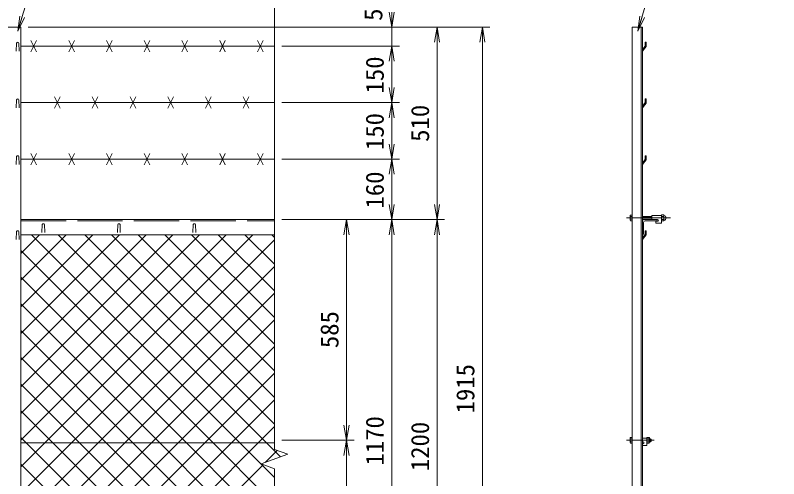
# Model space of a CAD drawing. Units: millimetres, scale not verified. Extents: x -4200 to 4200, y -2970 to 2970.
# Drawn here: x -1566 to 457, y 562 to 1791 of the extents above; entities that cross this region are included whole.
import ezdxf
from ezdxf.enums import TextEntityAlignment as Align

# ---------------------------------------------------------------- set-up
doc = ezdxf.new("R2010")
doc.units = ezdxf.units.MM
doc.header["$LTSCALE"] = 20
doc.linetypes.add('DASHED', pattern=[7.5, 6, -1.5])
doc.linetypes.add('USER1', pattern=[50.8, 31.75, -6.35, 6.35, -6.35])
for name, color, linetype, lineweight in [('0-1_D-STR1', 1, 'Continuous', 18), ('0-2_D-BMK', 2, 'USER1', 13), ('0-3_D-STR-DIM', 7, 'Continuous', 9), ('0-4_D-STR3', 3, 'Continuous', 13), ('0-8_0', 7, 'Continuous', 9), ('0-A_D-STR2', 7, 'Continuous', 9), ('0-B_D-STR-TXT', 7, 'Continuous', 9)]:
    doc.layers.add(name, color=color, linetype=linetype, lineweight=lineweight)
doc.styles.add('ＭＳ ゴシック', font='')
doc.styles.get('ＭＳ ゴシック').set_extended_font_data('MS Gothic')

# ---------------------------------------------------------------- blocks, each defined once
blk = doc.blocks.new('_Open')
at = {"layer": '0-8_0'}
blk.add_line((-20, 3.33), (0, 0), dxfattribs=at)
blk.add_lwpolyline([(-20, -3.33), (0, 0), (-20, 0)], dxfattribs=at)

msp = doc.modelspace()

# ---------------------------------------------------------------- linework, layer by layer
at = {"layer": '0-1_D-STR1'}
for p, q in [((-1607.65, 1759.24), (-1551.65, 1759.24)), ((-1551.65, -155.76), (-1551.65, 1759.24)), ((68.35, -155.76), (68.35, 1759.24)), ((95.35, 1759.24), (68.35, 1759.24)), ((92.35, -155.76), (92.35, 1759.24)), ((95.35, -155.76), (95.35, 1759.24)), ((-1562.65, 1717.12), (-1563.4, 1695.62)), ((-1556.65, 1717.12), (-1555.9, 1695.62)), ((102.35, 1709.24), (95.35, 1700.19)), ((105.35, 1708.12), (95.35, 1695.62)), ((95.35, 1700.19), (95.35, 1695.62)), ((102.35, 1719.12), (102.35, 1709.24)), ((102.35, 1719.12), (105.35, 1719.12)), ((105.35, 1719.12), (105.35, 1708.12)), ((-1562.65, 1567.12), (-1563.4, 1545.62)), ((-1556.65, 1567.12), (-1555.9, 1545.62)), ((102.35, 1559.24), (95.35, 1550.19)), ((105.35, 1558.12), (95.35, 1545.62)), ((102.35, 1569.12), (102.35, 1559.24)), ((102.35, 1569.12), (105.35, 1569.12)), ((105.35, 1569.12), (105.35, 1558.12)), ((95.35, 1550.19), (95.35, 1545.62)), ((-1562.65, 1416.62), (-1563.4, 1395.12)), ((-1556.65, 1416.62), (-1555.9, 1395.12)), ((102.35, 1418.62), (105.35, 1418.62)), ((102.35, 1418.62), (102.35, 1408.74)), ((105.35, 1418.62), (105.35, 1407.62)), ((102.35, 1408.74), (95.35, 1399.69)), ((105.35, 1407.62), (95.35, 1395.12)), ((95.35, 1399.69), (95.35, 1395.12)), ((-1551.65, 1249.24), (-879.65, 1249.24)), ((-1494.65, 1236.11), (-1495.4, 1214.61)), ((-1488.65, 1236.11), (-1487.9, 1214.61)), ((-1294.65, 1236.11), (-1295.4, 1214.61)), ((-1288.65, 1236.11), (-1287.9, 1214.61)), ((-1094.65, 1236.11), (-1095.4, 1214.61)), ((-1088.65, 1236.11), (-1087.9, 1214.61)), ((95.35, 1244.24), (95.35, 1209.24)), ((98.35, 1241.74), (98.35, 1211.24)), ((135.35, 1249.24), (100.35, 1249.24)), ((133.35, 1246.24), (102.85, 1246.24)), ((135.35, 1248.24), (135.35, 1249.24)), ((-1562.65, 1217.62), (-1563.4, 1196.12)), ((-1556.65, 1217.62), (-1555.9, 1196.12)), ((102.35, 1219.62), (105.35, 1219.62)), ((102.35, 1219.62), (102.35, 1209.74)), ((105.35, 1219.62), (105.35, 1208.62)), ((-879.65, 1209.24), (-1551.65, 1209.24)), ((102.35, 1209.74), (95.35, 1200.69)), ((96.35, 1209.24), (95.35, 1209.24)), ((105.35, 1208.62), (95.35, 1196.12)), ((95.35, 1200.69), (95.35, 1196.12))]:
    msp.add_line(p, q, dxfattribs=at)
at = {"layer": '0-1_D-STR1', "linetype": 'DASHED'}
msp.add_line((-1551.65, 1246.24), (-879.65, 1246.24), dxfattribs=at)
at = {"layer": '0-1_D-STR1'}
for centre, radius, start, end in [((-1559.65, 1715.87), 3.25, 22.61986, 157.38014), ((-1559.65, 1565.87), 3.25, 22.61986, 157.38014), ((-1559.65, 1415.37), 3.25, 22.61986, 157.38014), ((-1491.65, 1234.86), 3.25, 22.61986, 157.38014), ((-1291.65, 1234.86), 3.25, 22.61986, 157.38014), ((-1091.65, 1234.86), 3.25, 22.61986, 157.38014), ((100.35, 1244.24), 5, 90, 180), ((102.85, 1241.74), 4.5, 90, 180), ((133.35, 1248.24), 2, 270, 0), ((-1559.65, 1216.37), 3.25, 22.61986, 157.38014), ((96.35, 1211.24), 2, 270, 0)]:
    msp.add_arc(centre, radius, start, end, dxfattribs=at)
at = {"layer": '0-2_D-BMK'}
for p, q in [((169.58, 1253.74), (53.35, 1253.74)), ((126.35, 664.24), (53.35, 664.24))]:
    msp.add_line(p, q, dxfattribs=at)
at = {"layer": '0-3_D-STR-DIM'}
for p, q in [((-879.65, 1823.7), (-879.65, 639.9)), ((-1531.65, 1759.24), (-428.61, 1759.24)), ((-1531.65, 1759.24), (-308.61, 1759.24)), ((-1527.15, 1759.24), (-548.61, 1759.24)), ((-568.61, 1709.24), (-568.61, 1759.24)), ((-859.65, 1709.24), (-548.61, 1709.24)), ((-859.65, 1709.24), (-548.61, 1709.24)), ((-448.61, 1289.24), (-448.61, 1719.24)), ((-328.61, -115.76), (-328.61, 1719.24)), ((-568.61, 1599.24), (-568.61, 1669.24)), ((-568.61, 1669.24), (-568.61, 1629.24)), ((-859.65, 1559.24), (-548.61, 1559.24)), ((-859.65, 1559.24), (-548.61, 1559.24)), ((-568.61, 1449.24), (-568.61, 1519.24)), ((-859.65, 1409.24), (-548.61, 1409.24)), ((-859.65, 1409.24), (-548.61, 1409.24)), ((-568.61, 1289.24), (-568.61, 1369.24)), ((-859.65, 1249.24), (-668.61, 1249.24)), ((-859.65, 1249.24), (-548.61, 1249.24)), ((-859.65, 1249.24), (-428.61, 1249.24)), ((-859.65, 1249.24), (-428.61, 1249.24)), ((-859.65, 1249.24), (-548.61, 1249.24)), ((-688.61, 704.24), (-688.61, 1209.24)), ((-568.61, 1209.24), (-568.61, 119.24)), ((-448.61, 1209.24), (-448.61, 89.24)), ((-859.65, 664.24), (-668.61, 664.24)), ((-859.65, 664.24), (-668.61, 664.24)), ((-914.89, 601.42), (-844.42, 627.07)), ((-844.42, 627.07), (-879.65, 639.9)), ((-688.61, 119.24), (-688.61, 624.24)), ((-879.65, 588.59), (-914.89, 601.42)), ((-879.65, 588.59), (-879.65, -58.06))]:
    msp.add_line(p, q, dxfattribs=at)
at = {"layer": '0-4_D-STR3'}
for p, q in [((-1524.65, 1724.24), (-1509.65, 1694.24)), ((-1524.65, 1694.24), (-1509.65, 1724.24)), ((-1424.65, 1724.24), (-1409.65, 1694.24)), ((-1424.65, 1694.24), (-1409.65, 1724.24)), ((-1324.65, 1724.24), (-1309.65, 1694.24)), ((-1324.65, 1694.24), (-1309.65, 1724.24)), ((-1224.65, 1724.24), (-1209.65, 1694.24)), ((-1224.65, 1694.24), (-1209.65, 1724.24)), ((-1124.65, 1724.24), (-1109.65, 1694.24)), ((-1124.65, 1694.24), (-1109.65, 1724.24)), ((-1024.65, 1724.24), (-1009.65, 1694.24)), ((-1024.65, 1694.24), (-1009.65, 1724.24)), ((-924.65, 1724.24), (-909.65, 1694.24)), ((-924.65, 1694.24), (-909.65, 1724.24)), ((-1551.65, 1709.24), (-879.65, 1709.24)), ((-1551.65, 1559.24), (-879.65, 1559.24)), ((-1462.15, 1544.24), (-1447.15, 1574.24)), ((-1462.15, 1574.24), (-1447.15, 1544.24)), ((-1362.15, 1544.24), (-1347.15, 1574.24)), ((-1362.15, 1574.24), (-1347.15, 1544.24)), ((-1262.15, 1544.24), (-1247.15, 1574.24)), ((-1262.15, 1574.24), (-1247.15, 1544.24)), ((-1162.15, 1544.24), (-1147.15, 1574.24)), ((-1162.15, 1574.24), (-1147.15, 1544.24)), ((-1062.15, 1544.24), (-1047.15, 1574.24)), ((-1062.15, 1574.24), (-1047.15, 1544.24)), ((-962.15, 1544.24), (-947.15, 1574.24)), ((-962.15, 1574.24), (-947.15, 1544.24)), ((-1524.65, 1424.24), (-1509.65, 1394.24)), ((-1524.65, 1394.24), (-1509.65, 1424.24)), ((-1424.65, 1424.24), (-1409.65, 1394.24)), ((-1424.65, 1394.24), (-1409.65, 1424.24)), ((-1324.65, 1424.24), (-1309.65, 1394.24)), ((-1324.65, 1394.24), (-1309.65, 1424.24)), ((-1224.65, 1424.24), (-1209.65, 1394.24)), ((-1224.65, 1394.24), (-1209.65, 1424.24)), ((-1124.65, 1424.24), (-1109.65, 1394.24)), ((-1124.65, 1394.24), (-1109.65, 1424.24)), ((-1024.65, 1424.24), (-1009.65, 1394.24)), ((-1024.65, 1394.24), (-1009.65, 1424.24)), ((-924.65, 1424.24), (-909.65, 1394.24)), ((-924.65, 1394.24), (-909.65, 1424.24)), ((-1551.65, 1409.24), (-879.65, 1409.24)), ((63.05, 1260.04), (63.74, 1261.25)), ((63.05, 1260.04), (63.05, 1247.44)), ((68.35, 1261.25), (63.74, 1261.25)), ((68.35, 1257.5), (63.74, 1257.5)), ((68.35, 1261.25), (68.35, 1246.24)), ((95.35, 1257.74), (120.6, 1257.74)), ((95.35, 1256.99), (120.6, 1256.99)), ((145.6, 1259.74), (120.6, 1259.74)), ((120.6, 1259.74), (120.6, 1249.24)), ((145.6, 1259.98), (145.6, 1247.63)), ((145.6, 1259.98), (145.6, 1247.63)), ((145.6, 1259.74), (145.6, 1239.74)), ((146.6, 1261.84), (151.1, 1261.84)), ((151.1, 1257.79), (146.6, 1257.79)), ((152.1, 1259.98), (152.1, 1247.63)), ((152.1, 1259.98), (152.1, 1247.63)), ((63.05, 1247.44), (63.74, 1246.24)), ((68.35, 1249.99), (63.74, 1249.99)), ((68.35, 1246.24), (63.74, 1246.24)), ((95.35, 1250.49), (120.6, 1250.49)), ((95.35, 1249.74), (120.6, 1249.74)), ((135.35, 1249.24), (120.6, 1249.24)), ((135.35, 1244.74), (130.6, 1244.74)), ((130.6, 1244.74), (130.6, 1239.74)), ((145.6, 1239.74), (130.6, 1239.74)), ((151.1, 1249.69), (146.6, 1249.69)), ((146.6, 1245.64), (151.1, 1245.64)), ((63.05, 670.54), (63.74, 671.75)), ((63.05, 670.54), (63.05, 657.94)), ((68.35, 671.75), (63.74, 671.75)), ((68.35, 668), (63.74, 668)), ((68.35, 671.75), (68.35, 656.74)), ((107.35, 670.24), (95.35, 670.24)), ((107.35, 671.75), (113.12, 671.75)), ((107.35, 656.74), (107.35, 671.75)), ((107.35, 670.24), (107.35, 650.24)), ((107.35, 668), (113.12, 668)), ((113.12, 671.75), (113.85, 670.49)), ((113.85, 657.99), (113.85, 670.49)), ((113.85, 668.24), (117.15, 668.24)), ((117.15, 668.24), (118.35, 667.04)), ((117.15, 668.24), (117.15, 660.24)), ((-879.65, 657.49), (-1551.65, 657.49)), ((63.05, 657.94), (63.74, 656.74)), ((68.35, 660.49), (63.74, 660.49)), ((68.35, 656.74), (63.74, 656.74)), ((97.1, 659.74), (95.35, 659.74)), ((97.1, 655.24), (95.35, 655.24)), ((107.35, 650.24), (95.35, 650.24)), ((107.35, 660.49), (113.12, 660.49)), ((107.35, 656.74), (113.12, 656.74)), ((113.12, 656.74), (113.85, 657.99)), ((113.85, 660.24), (117.15, 660.24)), ((117.15, 660.24), (118.35, 661.44)), ((118.35, 667.04), (118.35, 661.44))]:
    msp.add_line(p, q, dxfattribs=at)
for centre, radius, start, end in [((75.58, 1253.74), 12.42, 162.4121, 197.5879), ((66.49, 1259.37), 3.32, 145.61585, 214.38415), ((148.14, 1259.82), 2.54, 127.21089, 232.78911), ((154.3, 1253.74), 8.7, 152.26063, 207.73937), ((149.56, 1259.82), 2.54, 307.21089, 52.78911), ((143.4, 1253.74), 8.7, 332.26063, 27.73937), ((152.47, 1260.69), 0.5, 189.83916, 262.83194), ((151.6, 1253.74), 6.5, 277.16806, 82.83194), ((66.49, 1248.11), 3.32, 145.61585, 214.38415), ((135.35, 1246.99), 2.25, 270, 90), ((148.15, 1247.67), 2.55, 127.42505, 232.57495), ((149.55, 1247.67), 2.55, 307.42505, 52.57495), ((152.47, 1246.8), 0.5, 97.16806, 163.42019), ((75.58, 664.24), 12.42, 162.4121, 197.5879), ((66.49, 669.87), 3.32, 145.61585, 214.38415), ((110.38, 669.87), 3.32, 325.61586, 34.38414), ((101.28, 664.24), 12.42, 342.4121, 17.5879), ((66.49, 658.61), 3.32, 145.61585, 214.38415), ((97.1, 657.49), 2.25, 270, 90), ((110.38, 658.61), 3.32, 325.61585, 34.38416)]:
    msp.add_arc(centre, radius, start, end, dxfattribs=at)
at = {"layer": '0-A_D-STR2'}
for p, q in [((-1551.65, 1159.7), (-1502.11, 1209.24)), ((-1551.65, 1088.99), (-1431.4, 1209.24)), ((-1551.65, 1018.28), (-1360.69, 1209.24)), ((-1551.65, 947.57), (-1289.98, 1209.24)), ((-1551.65, 876.85), (-1219.27, 1209.24)), ((-1551.65, 806.14), (-1148.55, 1209.24)), ((-1551.65, 735.43), (-1077.84, 1209.24)), ((-1551.65, 664.72), (-1007.13, 1209.24)), ((-1417.46, 657.49), (-879.65, 1195.3)), ((-879.65, 707.08), (-1381.82, 1209.24)), ((-879.65, 777.79), (-1311.11, 1209.24)), ((-879.65, 848.5), (-1240.4, 1209.24)), ((-879.65, 919.21), (-1169.69, 1209.24)), ((-879.65, 989.92), (-1098.98, 1209.24)), ((-879.65, 1060.63), (-1028.26, 1209.24)), ((-879.65, 1131.34), (-957.55, 1209.24)), ((-879.65, 1202.05), (-886.84, 1209.24)), ((-1042.2, 657.49), (-1551.65, 1166.95)), ((-1346.75, 657.49), (-879.65, 1124.59)), ((-1112.91, 657.49), (-1551.65, 1096.24)), ((-1276.04, 657.49), (-879.65, 1053.88)), ((-1183.62, 657.49), (-1551.65, 1025.53)), ((-1205.33, 657.49), (-879.65, 983.17)), ((-1254.33, 657.49), (-1551.65, 954.81)), ((-1134.62, 657.49), (-879.65, 912.46)), ((-1325.04, 657.49), (-1551.65, 884.1)), ((-1063.91, 657.49), (-879.65, 841.75)), ((-1395.75, 657.49), (-1551.65, 813.39)), ((-993.2, 657.49), (-879.65, 771.04)), ((-1466.46, 657.49), (-1551.65, 742.68)), ((-922.49, 657.49), (-879.65, 700.33)), ((-1537.18, 657.49), (-1551.65, 671.97)), ((-1551.65, 523.3), (-1417.46, 657.49)), ((-1551.65, 452.59), (-1346.75, 657.49)), ((-1551.65, 381.88), (-1276.04, 657.49)), ((-1551.65, 311.17), (-1205.33, 657.49)), ((-1551.65, 240.46), (-1134.62, 657.49)), ((-1551.65, 169.75), (-1063.91, 657.49)), ((-998.93, 119.24), (-1537.18, 657.49)), ((-1531.45, 119.24), (-993.2, 657.49)), ((-928.21, 119.24), (-1466.46, 657.49)), ((-1460.74, 119.24), (-922.49, 657.49)), ((-879.65, 141.39), (-1395.75, 657.49)), ((-879.65, 212.1), (-1325.04, 657.49)), ((-879.65, 282.81), (-1254.33, 657.49)), ((-879.65, 353.53), (-1183.62, 657.49)), ((-879.65, 424.24), (-1112.91, 657.49)), ((-879.65, 494.95), (-1042.2, 657.49)), ((-903.82, 605.45), (-872.12, 637.15)), ((-1069.64, 119.24), (-1551.65, 601.26)), ((-1390.03, 119.24), (-909.73, 599.54))]:
    msp.add_line(p, q, dxfattribs=at)
for points in [[(-1551.65, 594.01), (-1488.17, 657.49), (-936.42, 1209.24)], [(-879.65, 565.66), (-971.49, 657.49), (-1523.24, 1209.24)], [(-863.43, 620.15), (-900.78, 657.49), (-1452.53, 1209.24)]]:
    msp.add_lwpolyline(points, dxfattribs=at)
at = {"layer": '0-B_D-STR-TXT'}
for points in [[(-1185.94, 1887.89), (-1517.32, 1887.89), (-1559.01, 1750.23)], [(456.53, 1887.89), (125.15, 1887.89), (83.46, 1750.23)]]:
    msp.add_lwpolyline(points, dxfattribs=at)

# ---------------------------------------------------------------- block references
at = {"layer": '0-3_D-STR-DIM', "xscale": 2, "yscale": 2}
for p, rotation in [((-568.61, 1759.24), 270), ((-448.61, 1759.24), 90), ((-328.61, 1759.24), 90), ((-568.61, 1709.24), 90), ((-568.61, 1709.24), 90), ((-568.61, 1559.24), 270), ((-568.61, 1559.24), 90), ((-568.61, 1409.24), 270), ((-568.61, 1409.24), 90), ((-568.61, 1249.24), 270), ((-448.61, 1249.24), 270), ((-688.61, 1249.24), 90), ((-568.61, 1249.24), 90), ((-448.61, 1249.24), 90), ((-688.61, 664.24), 270), ((-688.61, 664.24), 90)]:
    msp.add_blockref('_Open', p, dxfattribs=dict(at, rotation=rotation))
at = {"layer": '0-B_D-STR-TXT', "xscale": 2, "yscale": 2, "rotation": 253.14944}
for p in [(-1559.59, 1748.32), (82.88, 1748.32)]:
    msp.add_blockref('_Open', p, dxfattribs=at)

# ---------------------------------------------------------------- texts
at = {"layer": '0-3_D-STR-DIM', "style": 'ＭＳ ゴシック'}
for s, p in [('50', (-579.19, 1776.04)), ('150', (-575.35, 1583.59)), ('510', (-455.35, 1455.37)), ('150', (-575.35, 1433.59)), ('160', (-575.35, 1278.59)), ('585', (-695.35, 908.52)), ('1915', (-335.35, 735.49)), ('1170', (-575.35, 597.34)), ('1200', (-455.35, 582.34))]:
    msp.add_text(s, height=48.09, rotation=90, dxfattribs=at).set_placement(p, align=Align.BOTTOM_LEFT)

doc.saveas('drawing.dxf')
